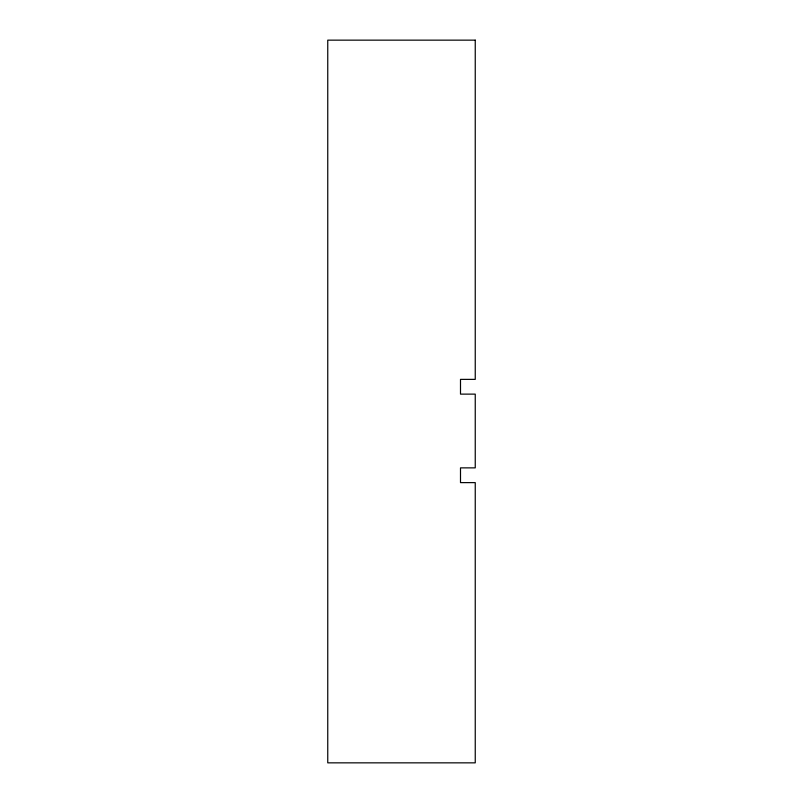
<?xml version="1.0" encoding="UTF-8"?>
<svg xmlns="http://www.w3.org/2000/svg" width="803" height="803" viewBox="0 0 803 803"><rect width="100%" height="100%" fill="white"/><g stroke="black" fill="none" stroke-linecap="round" stroke-linejoin="round"><path stroke-width="1.2" d="M475.246 40.15L327.754 40.15L327.754 762.85L475.246 762.85L475.246 482.623L460.5 482.623L460.5 467.868L475.246 467.868L475.246 394.122L460.5 394.122L460.5 379.377L475.246 379.377L475.246 40.15"/></g></svg>
